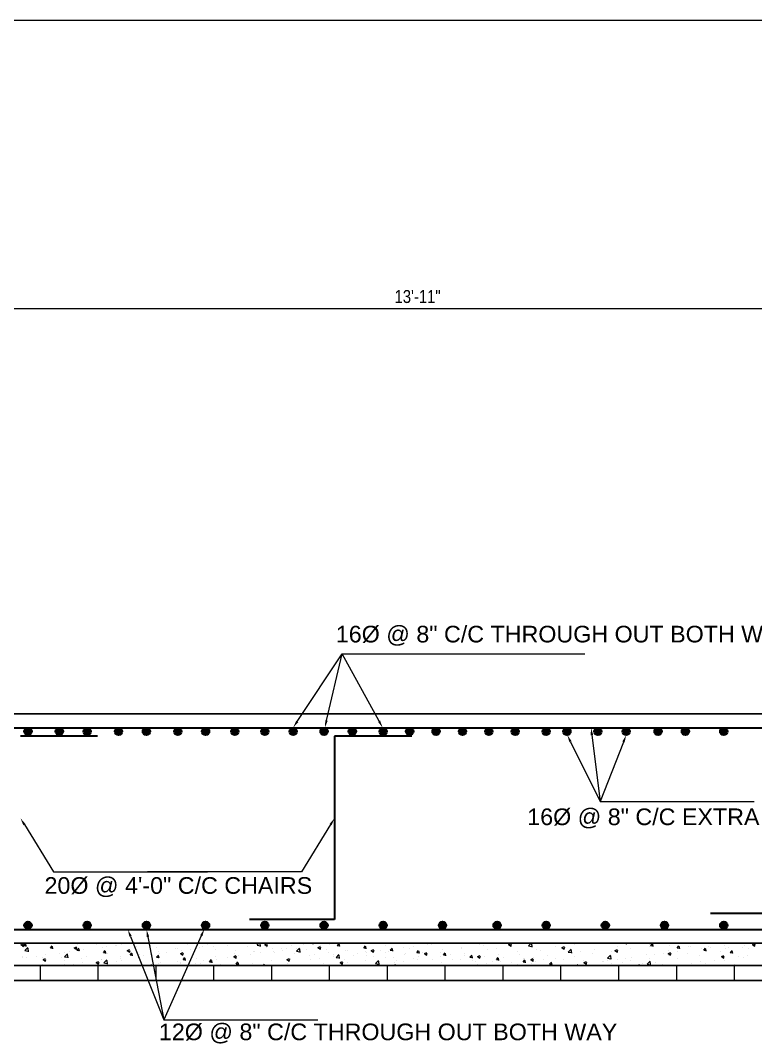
# Model space of a CAD drawing. Header units: inches. Extents: x 57837 to 133168, y 6972 to 27776.
# Drawn here: x 69201 to 69598, y 18330 to 18882 of the extents above; entities that cross this region are included whole.
import ezdxf

# ---------------------------------------------------------------- set-up
doc = ezdxf.new("R2010")
doc.units = ezdxf.units.IN
doc.header["$MEASUREMENT"] = 0
for name, color, linetype, lineweight in [('DIM', 2, 'Continuous', 13), ('HACTH', 153, 'Continuous', 5), ('ROD', 1, 'Continuous', 40), ('rod position', 1, 'Continuous', 30)]:
    doc.layers.add(name, color=color, linetype=linetype, lineweight=lineweight)
doc.layers.add('elevation', color=3, linetype='Continuous')
doc.layers.add('text', color=255, linetype='Continuous')
doc.styles.add('Arial', font='arial.ttf', dxfattribs={"height": 6.5})
doc.styles.get("Standard").update_dxf_attribs({"font": 'ARIALN.TTF', "height": 7})

msp = doc.modelspace()

# ---------------------------------------------------------------- hatches: boundary and pattern name
at = {"layer": 'ROD'}
h = msp.add_hatch(color=5, dxfattribs=at)
h.set_gradient(color1=(0, 0, 255), one_color=1, tint=1, name='SPHERICAL')
h.paths.add_polyline_path([(69206.77, 18498.25, 1), (69202.77, 18498.25, 1)])
h = msp.add_hatch(color=5, dxfattribs=at)
h.set_gradient(color1=(0, 0, 255), one_color=1, tint=1, name='SPHERICAL')
h.paths.add_polyline_path([(69223.73, 18498.25, 1), (69219.73, 18498.25, 1)])
h = msp.add_hatch(color=5, dxfattribs=at)
h.set_gradient(color1=(0, 0, 255), one_color=1, tint=1, name='SPHERICAL')
h.paths.add_polyline_path([(69238.77, 18498.25, 1), (69234.77, 18498.25, 1)])
h = msp.add_hatch(color=5, dxfattribs=at)
h.set_gradient(color1=(0, 0, 255), one_color=1, tint=1, name='SPHERICAL')
h.paths.add_polyline_path([(69255.73, 18498.25, 1), (69251.73, 18498.25, 1)])
h = msp.add_hatch(color=5, dxfattribs=at)
h.set_gradient(color1=(0, 0, 255), one_color=1, tint=1, name='SPHERICAL')
h.paths.add_polyline_path([(69270.77, 18498.25, 1), (69266.77, 18498.25, 1)])
h = msp.add_hatch(color=5, dxfattribs=at)
h.set_gradient(color1=(0, 0, 255), one_color=1, tint=1, name='SPHERICAL')
h.paths.add_polyline_path([(69287.73, 18498.25, 1), (69283.73, 18498.25, 1)])
h = msp.add_hatch(color=5, dxfattribs=at)
h.set_gradient(color1=(0, 0, 255), one_color=1, tint=1, name='SPHERICAL')
h.paths.add_polyline_path([(69302.77, 18498.25, 1), (69298.77, 18498.25, 1)])
h = msp.add_hatch(color=5, dxfattribs=at)
h.set_gradient(color1=(0, 0, 255), one_color=1, tint=1, name='SPHERICAL')
h.paths.add_polyline_path([(69318.59, 18498.25, 1), (69314.59, 18498.25, 1)])
h = msp.add_hatch(color=5, dxfattribs=at)
h.set_gradient(color1=(0, 0, 255), one_color=1, tint=1, name='SPHERICAL')
h.paths.add_polyline_path([(69334.77, 18498.25, 1), (69330.77, 18498.25, 1)])
h = msp.add_hatch(color=5, dxfattribs=at)
h.set_gradient(color1=(0, 0, 255), one_color=1, tint=1, name='SPHERICAL')
h.paths.add_polyline_path([(69350.06, 18498.25, 1), (69346.06, 18498.25, 1)])
h = msp.add_hatch(color=5, dxfattribs=at)
h.set_gradient(color1=(0, 0, 255), one_color=1, tint=1, name='SPHERICAL')
h.paths.add_polyline_path([(69366.77, 18498.25, 1), (69362.77, 18498.25, 1)])
h = msp.add_hatch(color=5, dxfattribs=at)
h.set_gradient(color1=(0, 0, 255), one_color=1, tint=1, name='SPHERICAL')
h.paths.add_polyline_path([(69382.06, 18498.25, 1), (69378.06, 18498.25, 1)])
h = msp.add_hatch(color=5, dxfattribs=at)
h.set_gradient(color1=(0, 0, 255), one_color=1, tint=1, name='SPHERICAL')
h.paths.add_polyline_path([(69398.77, 18498.25, 1), (69394.77, 18498.25, 1)])
h = msp.add_hatch(color=5, dxfattribs=at)
h.set_gradient(color1=(0, 0, 255), one_color=1, tint=1, name='SPHERICAL')
h.paths.add_polyline_path([(69413.04, 18498.25, 1), (69409.04, 18498.25, 1)])
h = msp.add_hatch(color=5, dxfattribs=at)
h.set_gradient(color1=(0, 0, 255), one_color=1, tint=1, name='SPHERICAL')
h.paths.add_polyline_path([(69427.3, 18498.25, 1), (69423.3, 18498.25, 1)])
h = msp.add_hatch(color=5, dxfattribs=at)
h.set_gradient(color1=(0, 0, 255), one_color=1, tint=1, name='SPHERICAL')
h.paths.add_polyline_path([(69441.57, 18498.25, 1), (69437.57, 18498.25, 1)])
h = msp.add_hatch(color=5, dxfattribs=at)
h.set_gradient(color1=(0, 0, 255), one_color=1, tint=1, name='SPHERICAL')
h.paths.add_polyline_path([(69455.83, 18498.25, 1), (69451.83, 18498.25, 1)])
h = msp.add_hatch(color=5, dxfattribs=at)
h.set_gradient(color1=(0, 0, 255), one_color=1, tint=1, name='SPHERICAL')
h.paths.add_polyline_path([(69470.1, 18498.25, 1), (69466.1, 18498.25, 1)])
h = msp.add_hatch(color=5, dxfattribs=at)
h.set_gradient(color1=(0, 0, 255), one_color=1, tint=1, name='SPHERICAL')
h.paths.add_polyline_path([(69486.77, 18498.25, 1), (69482.77, 18498.25, 1)])
h = msp.add_hatch(color=5, dxfattribs=at)
h.set_gradient(color1=(0, 0, 255), one_color=1, tint=1, name='SPHERICAL')
h.paths.add_polyline_path([(69498.04, 18498.25, 1), (69494.04, 18498.25, 1)])
h = msp.add_hatch(color=5, dxfattribs=at)
h.set_gradient(color1=(0, 0, 255), one_color=1, tint=1, name='SPHERICAL')
h.paths.add_polyline_path([(69514.77, 18498.25, 1), (69510.77, 18498.25, 1)])
h = msp.add_hatch(color=5, dxfattribs=at)
h.set_gradient(color1=(0, 0, 255), one_color=1, tint=1, name='SPHERICAL')
h.paths.add_polyline_path([(69530.04, 18498.25, 1), (69526.04, 18498.25, 1)])
h = msp.add_hatch(color=5, dxfattribs=at)
h.set_gradient(color1=(0, 0, 255), one_color=1, tint=1, name='SPHERICAL')
h.paths.add_polyline_path([(69547.27, 18498.25, 1), (69543.27, 18498.25, 1)])
h = msp.add_hatch(color=5, dxfattribs=at)
h.set_gradient(color1=(0, 0, 255), one_color=1, tint=1, name='SPHERICAL')
h.paths.add_polyline_path([(69562.04, 18498.25, 1), (69558.04, 18498.25, 1)])
h = msp.add_hatch(color=5, dxfattribs=at)
h.set_gradient(color1=(0, 0, 255), one_color=1, tint=1, name='SPHERICAL')
h.paths.add_polyline_path([(69582.77, 18498.25, 1), (69578.77, 18498.25, 1)])
h = msp.add_hatch(color=5, dxfattribs=at)
h.set_gradient(color1=(0, 0, 255), one_color=1, tint=1, name='SPHERICAL')
h.paths.add_polyline_path([(69206.77, 18393.48, 1), (69202.77, 18393.48, 1)])
h = msp.add_hatch(color=5, dxfattribs=at)
h.set_gradient(color1=(0, 0, 255), one_color=1, tint=1, name='SPHERICAL')
h.paths.add_polyline_path([(69238.77, 18393.48, 1), (69234.77, 18393.48, 1)])
h = msp.add_hatch(color=5, dxfattribs=at)
h.set_gradient(color1=(0, 0, 255), one_color=1, tint=1, name='SPHERICAL')
h.paths.add_polyline_path([(69270.77, 18393.48, 1), (69266.77, 18393.48, 1)])
h = msp.add_hatch(color=5, dxfattribs=at)
h.set_gradient(color1=(0, 0, 255), one_color=1, tint=1, name='SPHERICAL')
h.paths.add_polyline_path([(69302.77, 18393.48, 1), (69298.77, 18393.48, 1)])
h = msp.add_hatch(color=5, dxfattribs=at)
h.set_gradient(color1=(0, 0, 255), one_color=1, tint=1, name='SPHERICAL')
h.paths.add_polyline_path([(69334.77, 18393.48, 1), (69330.77, 18393.48, 1)])
h = msp.add_hatch(color=5, dxfattribs=at)
h.set_gradient(color1=(0, 0, 255), one_color=1, tint=1, name='SPHERICAL')
h.paths.add_polyline_path([(69366.77, 18393.48, 1), (69362.77, 18393.48, 1)])
h = msp.add_hatch(color=5, dxfattribs=at)
h.set_gradient(color1=(0, 0, 255), one_color=1, tint=1, name='SPHERICAL')
h.paths.add_polyline_path([(69398.77, 18393.48, 1), (69394.77, 18393.48, 1)])
h = msp.add_hatch(color=5, dxfattribs=at)
h.set_gradient(color1=(0, 0, 255), one_color=1, tint=1, name='SPHERICAL')
h.paths.add_polyline_path([(69430.77, 18393.48, 1), (69426.77, 18393.48, 1)])
h = msp.add_hatch(color=5, dxfattribs=at)
h.set_gradient(color1=(0, 0, 255), one_color=1, tint=1, name='SPHERICAL')
h.paths.add_polyline_path([(69460.27, 18393.48, 1), (69456.27, 18393.48, 1)])
h = msp.add_hatch(color=5, dxfattribs=at)
h.set_gradient(color1=(0, 0, 255), one_color=1, tint=1, name='SPHERICAL')
h.paths.add_polyline_path([(69486.77, 18393.48, 1), (69482.77, 18393.48, 1)])
h = msp.add_hatch(color=5, dxfattribs=at)
h.set_gradient(color1=(0, 0, 255), one_color=1, tint=1, name='SPHERICAL')
h.paths.add_polyline_path([(69518.77, 18393.48, 1), (69514.77, 18393.48, 1)])
h = msp.add_hatch(color=5, dxfattribs=at)
h.set_gradient(color1=(0, 0, 255), one_color=1, tint=1, name='SPHERICAL')
h.paths.add_polyline_path([(69550.77, 18393.48, 1), (69546.77, 18393.48, 1)])
h = msp.add_hatch(color=5, dxfattribs=at)
h.set_gradient(color1=(0, 0, 255), one_color=1, tint=1, name='SPHERICAL')
h.paths.add_polyline_path([(69582.77, 18393.48, 1), (69578.77, 18393.48, 1)])

# ---------------------------------------------------------------- linework, layer by layer
at = {"layer": 'DIM'}
for p, q in [((70374.39, 18882.41), (67752.73, 18882.41)), ((69746.32, 18726.61), (69084.78, 18726.61))]:
    msp.add_line(p, q, dxfattribs=at)
at = {"layer": 'DIM', "lineweight": 13}
for p, q in [((69350.27, 18503.59), (69374.51, 18540.22)), ((69366.11, 18504.15), (69374.51, 18540.22)), ((69394.51, 18503.76), (69374.51, 18540.22)), ((69374.51, 18540.22), (69505.75, 18540.22)), ((69374.51, 18540.22), (69505.75, 18540.22)), ((69374.51, 18540.22), (69505.75, 18540.22)), ((69497.98, 18492.68), (69514.05, 18460.33)), ((69509.54, 18496.28), (69514.05, 18460.33)), ((69526.59, 18492.52), (69514.05, 18460.33)), ((69514.05, 18460.33), (69597.29, 18460.33)), ((69514.05, 18460.33), (69597.29, 18460.33)), ((69514.05, 18460.33), (69597.29, 18460.33)), ((69202.84, 18447.88), (69218.53, 18422.41)), ((69368.29, 18447.88), (69352.6, 18422.41)), ((69218.53, 18422.41), (69301.77, 18422.41)), ((69352.6, 18422.41), (69269.37, 18422.41)), ((69260.2, 18387.5), (69278.16, 18342.44)), ((69269.6, 18387.29), (69278.16, 18342.44)), ((69298.45, 18387.83), (69278.16, 18342.44)), ((69278.16, 18342.44), (69361.39, 18342.44)), ((69278.16, 18342.44), (69361.39, 18342.44)), ((69278.16, 18342.44), (69361.39, 18342.44))]:
    msp.add_line(p, q, dxfattribs=at)
for points in [[(69350.82, 18503.22), (69348.06, 18500.25), (69349.71, 18503.96)], [(69366.76, 18504), (69365.2, 18500.25), (69365.46, 18504.3)], [(69395.09, 18504.08), (69396.43, 18500.25), (69393.93, 18503.44)], [(69508.88, 18496.2), (69509.04, 18500.25), (69510.2, 18496.37)], [(69497.38, 18492.38), (69496.2, 18496.26), (69498.58, 18492.97)], [(69525.96, 18492.77), (69528.04, 18496.25), (69527.21, 18492.28)], [(69202.27, 18447.53), (69200.74, 18451.29), (69203.41, 18448.23)], [(69367.73, 18448.23), (69370.39, 18451.29), (69368.86, 18447.53)], [(69259.58, 18387.25), (69258.72, 18391.21), (69260.82, 18387.75)], [(69268.94, 18387.16), (69268.85, 18391.21), (69270.25, 18387.41)], [(69297.84, 18388.1), (69300.08, 18391.48), (69299.06, 18387.56)]]:
    msp.add_solid(points, dxfattribs=at)
at = {"layer": 'elevation'}
for p, q in [((69116.78, 18507.73), (69714.32, 18507.73)), ((67907.78, 18383.73), (69886.32, 18383.73)), ((67907.78, 18383.73), (69886.32, 18383.73)), ((69886.31, 18371.73), (67907.78, 18371.73)), ((69886.32, 18371.73), (67907.78, 18371.73)), ((67907.78, 18363.73), (69886.32, 18363.73))]:
    msp.add_line(p, q, dxfattribs=at)
at = {"layer": 'HACTH', "lineweight": 0}
for p, q in [((69200.97, 18382.98), (69202.37, 18383.51)), ((69200.97, 18382.98), (69201.96, 18382.31)), ((69201.99, 18382.32), (69201.99, 18382.32)), ((69202.05, 18383.06), (69202.05, 18383.06)), ((69202.11, 18381.92), (69202.52, 18383.13)), ((69202.53, 18382.54), (69203.49, 18383.69)), ((69202.53, 18382.54), (69203.72, 18382.44)), ((69203.88, 18382.05), (69203.64, 18383.31)), ((69204.09, 18382.7), (69204.09, 18382.7)), ((69207.06, 18383.72), (69207.06, 18383.72)), ((69216.87, 18381.29), (69217.84, 18382.44)), ((69218.22, 18380.8), (69217.99, 18382.05)), ((69229.71, 18381.37), (69231.11, 18381.91)), ((69230.86, 18380.32), (69231.26, 18381.53)), ((69231.35, 18383.33), (69231.35, 18383.33)), ((69242.02, 18382.88), (69242.02, 18382.88)), ((69245, 18381.73), (69245, 18381.73)), ((69247.21, 18381.82), (69247.21, 18381.82)), ((69252.22, 18382.47), (69252.22, 18382.47)), ((69252.7, 18382.43), (69252.7, 18382.43)), ((69255.27, 18383.14), (69255.27, 18383.14)), ((69259.79, 18383.47), (69259.79, 18383.47)), ((69263.38, 18381.98), (69263.38, 18381.98)), ((69271.15, 18382.4), (69271.15, 18382.4)), ((69274.05, 18381.53), (69274.05, 18381.53)), ((69291.19, 18383.31), (69291.19, 18383.31)), ((69295.88, 18381.95), (69295.88, 18381.95)), ((69299.27, 18382.01), (69299.27, 18382.01)), ((69301.86, 18382.86), (69301.86, 18382.86)), ((69304.96, 18382.22), (69304.96, 18382.22)), ((69305.15, 18383.57), (69305.2, 18383.73)), ((69306.27, 18383.45), (69306.27, 18383.45)), ((69312.54, 18382.41), (69312.54, 18382.41)), ((69323.22, 18381.96), (69323.22, 18381.96)), ((69328.58, 18382.72), (69329.55, 18383.73)), ((69328.58, 18382.72), (69330.36, 18382.45)), ((69330.51, 18382.1), (69330.32, 18383.73)), ((69332.74, 18383.02), (69334.14, 18383.56)), ((69332.74, 18383.02), (69333.74, 18382.35)), ((69333.89, 18381.97), (69334.29, 18383.18)), ((69333.89, 18381.51), (69333.89, 18381.51)), ((69347.06, 18382.39), (69347.06, 18382.39)), ((69353.56, 18383.02), (69353.56, 18383.02)), ((69357.16, 18383.67), (69357.16, 18383.67)), ((69358.11, 18383.73), (69358.74, 18383.68)), ((69358.9, 18383.29), (69358.82, 18383.73)), ((69361.48, 18381.42), (69362.88, 18381.96)), ((69362.63, 18380.36), (69363.04, 18381.57)), ((69362.75, 18382.64), (69362.75, 18382.64)), ((69367.76, 18383.29), (69367.76, 18383.29)), ((69371.89, 18382.53), (69372.86, 18383.68)), ((69371.89, 18382.53), (69373.09, 18382.42)), ((69373.24, 18382.04), (69373.01, 18383.29)), ((69386.24, 18381.27), (69387.2, 18382.42)), ((69387.59, 18380.78), (69387.36, 18382.04)), ((69398.06, 18382.7), (69398.06, 18382.7)), ((69412.92, 18382.04), (69412.92, 18382.04)), ((69420.5, 18383.04), (69420.5, 18383.04)), ((69422.72, 18383.1), (69422.72, 18383.1)), ((69436.92, 18383.61), (69436.96, 18383.73)), ((69438.85, 18381.64), (69438.85, 18381.64)), ((69448.95, 18382.92), (69448.95, 18382.92)), ((69450.84, 18382.72), (69450.84, 18382.72)), ((69464.52, 18383.06), (69465.92, 18383.6)), ((69464.52, 18383.06), (69465.51, 18382.39)), ((69465.66, 18382.01), (69466.07, 18383.22)), ((69465.66, 18381.79), (69465.66, 18381.79)), ((69475.34, 18382.34), (69476.67, 18383.73)), ((69475.34, 18382.34), (69477.12, 18382.07)), ((69477.27, 18381.72), (69477.05, 18383.62)), ((69478.29, 18383.45), (69478.29, 18383.45)), ((69489.85, 18381.95), (69489.85, 18381.95)), ((69493.26, 18381.46), (69494.66, 18382)), ((69493.47, 18381.72), (69493.47, 18381.72)), ((69494.41, 18380.41), (69494.81, 18381.62)), ((69500.12, 18383.35), (69500.12, 18383.35)), ((69505.13, 18383.73), (69505.13, 18383.73)), ((69523.46, 18382.21), (69523.46, 18382.21)), ((69527.29, 18383.73), (69528.11, 18383.66)), ((69528.27, 18383.28), (69528.18, 18383.73)), ((69528.46, 18382.86), (69528.46, 18382.86)), ((69529.96, 18383.61), (69529.96, 18383.61)), ((69540.64, 18383.16), (69540.64, 18383.16)), ((69540.74, 18382.17), (69540.74, 18382.17)), ((69541.26, 18382.51), (69542.23, 18383.66)), ((69541.26, 18382.51), (69542.46, 18382.41)), ((69542.61, 18382.02), (69542.38, 18383.28)), ((69551.12, 18383.66), (69551.12, 18383.66)), ((69551.32, 18382.71), (69551.32, 18382.71)), ((69555.61, 18381.26), (69556.57, 18382.4)), ((69556.96, 18380.77), (69556.72, 18382.02)), ((69561.99, 18382.26), (69561.99, 18382.26)), ((69562.62, 18381.8), (69562.62, 18381.8)), ((69568.7, 18383.66), (69568.72, 18383.73)), ((69572.67, 18381.81), (69572.67, 18381.81)), ((69573.63, 18381.61), (69573.63, 18381.61)), ((69581.2, 18382.61), (69581.2, 18382.61)), ((69591.91, 18382.6), (69591.91, 18382.6)), ((69596.29, 18383.11), (69597.69, 18383.64)), ((69596.29, 18383.11), (69597.29, 18382.44)), ((69597.44, 18382.05), (69597.84, 18383.26)), ((69201.8, 18376.76), (69201.8, 18376.76)), ((69203.16, 18379.79), (69204.72, 18381.41)), ((69203.16, 18379.79), (69204.94, 18379.51)), ((69203.85, 18376.04), (69203.85, 18376.04)), ((69205.09, 18379.17), (69204.87, 18381.07)), ((69209.37, 18376.83), (69209.37, 18376.83)), ((69212.47, 18376.31), (69212.47, 18376.31)), ((69214.24, 18377.54), (69214.24, 18377.54)), ((69216.87, 18381.29), (69218.07, 18381.18)), ((69222, 18378.5), (69222, 18378.5)), ((69224.5, 18376.48), (69226.06, 18378.1)), ((69224.5, 18376.48), (69226.28, 18376.2)), ((69224.51, 18378.95), (69224.51, 18378.95)), ((69226.44, 18375.86), (69226.21, 18377.76)), ((69227.01, 18379.15), (69227.01, 18379.15)), ((69229.71, 18381.37), (69230.7, 18380.7)), ((69231.22, 18380.03), (69232.18, 18381.18)), ((69231.22, 18380.03), (69232.41, 18379.93)), ((69232.57, 18379.54), (69232.33, 18380.8)), ((69234.58, 18380.15), (69234.58, 18380.15)), ((69234.61, 18380.23), (69234.61, 18380.23)), ((69236.16, 18376.4), (69236.16, 18376.4)), ((69245.56, 18378.78), (69246.53, 18379.93)), ((69245.56, 18378.78), (69246.76, 18378.67)), ((69246.91, 18378.29), (69246.68, 18379.54)), ((69247.82, 18378.4), (69247.82, 18378.4)), ((69255.02, 18376.48), (69255.02, 18376.48)), ((69258.45, 18379.77), (69259.85, 18380.31)), ((69258.45, 18379.77), (69259.45, 18379.1)), ((69259.48, 18380.4), (69259.48, 18380.4)), ((69259.6, 18378.72), (69260, 18379.93)), ((69259.91, 18377.52), (69260.87, 18378.67)), ((69259.91, 18377.52), (69261.1, 18377.42)), ((69261.26, 18377.03), (69261.03, 18378.29)), ((69264.28, 18376.01), (69264.28, 18376.01)), ((69265.13, 18377.76), (69265.13, 18377.76)), ((69267.16, 18377.25), (69267.16, 18377.25)), ((69272.17, 18377.91), (69272.17, 18377.91)), ((69274.25, 18376.27), (69275.22, 18377.42)), ((69274.25, 18376.27), (69275.45, 18376.16)), ((69275.6, 18375.78), (69275.37, 18377.03)), ((69275.51, 18379.26), (69275.51, 18379.26)), ((69275.94, 18378.01), (69275.94, 18378.01)), ((69279.75, 18378.9), (69279.75, 18378.9)), ((69284.73, 18381.08), (69284.73, 18381.08)), ((69285.78, 18380.67), (69285.78, 18380.67)), ((69287.19, 18378.17), (69288.59, 18378.71)), ((69287.19, 18378.17), (69288.19, 18377.5)), ((69287.6, 18380.01), (69287.6, 18380.01)), ((69288.34, 18377.12), (69288.75, 18378.33)), ((69288.6, 18375.01), (69289.56, 18376.16)), ((69292.38, 18380.57), (69292.38, 18380.57)), ((69295.41, 18380.63), (69295.41, 18380.63)), ((69297.38, 18381.22), (69297.38, 18381.22)), ((69306.03, 18376.79), (69306.03, 18376.79)), ((69306.08, 18380.18), (69306.08, 18380.18)), ((69312.33, 18376), (69312.33, 18376)), ((69315.94, 18376.57), (69317.34, 18377.11)), ((69315.94, 18376.57), (69316.93, 18375.9)), ((69316.3, 18378.2), (69316.3, 18378.2)), ((69316.76, 18379.73), (69316.76, 18379.73)), ((69317.08, 18375.52), (69317.49, 18376.72)), ((69317.33, 18376.66), (69317.33, 18376.66)), ((69318.57, 18377.02), (69318.57, 18377.02)), ((69324.91, 18377.65), (69324.91, 18377.65)), ((69326.4, 18379.48), (69326.4, 18379.48)), ((69327.43, 18379.27), (69327.43, 18379.27)), ((69330.23, 18379.02), (69330.23, 18379.02)), ((69336.79, 18380.98), (69336.79, 18380.98)), ((69337.54, 18379.32), (69337.54, 18379.32)), ((69338.11, 18378.82), (69338.11, 18378.82)), ((69341.9, 18381.02), (69341.9, 18381.02)), ((69342.55, 18379.97), (69342.55, 18379.97)), ((69344.57, 18381.06), (69344.57, 18381.06)), ((69348.79, 18378.37), (69348.79, 18378.37)), ((69349.92, 18379.41), (69351.48, 18381.03)), ((69349.92, 18379.41), (69351.7, 18379.14)), ((69350.12, 18380.97), (69350.12, 18380.97)), ((69351.85, 18378.79), (69351.63, 18380.69)), ((69355.25, 18380.61), (69355.25, 18380.61)), ((69356.91, 18377.01), (69356.91, 18377.01)), ((69359.46, 18377.92), (69359.46, 18377.92)), ((69361.48, 18381.42), (69362.48, 18380.75)), ((69365.92, 18380.16), (69365.92, 18380.16)), ((69367.3, 18378.51), (69367.3, 18378.51)), ((69370.07, 18376.4), (69370.07, 18376.4)), ((69370.14, 18377.47), (69370.14, 18377.47)), ((69371.27, 18376.1), (69372.82, 18377.72)), ((69371.27, 18376.1), (69373.04, 18375.82)), ((69373.2, 18375.48), (69372.98, 18377.38)), ((69376.6, 18379.71), (69376.6, 18379.71)), ((69377.57, 18379.92), (69377.57, 18379.92)), ((69380.82, 18377.02), (69380.82, 18377.02)), ((69382.7, 18378.07), (69382.7, 18378.07)), ((69386.24, 18381.27), (69387.44, 18381.17)), ((69387.28, 18379.25), (69387.28, 18379.25)), ((69387.67, 18381.2), (69387.67, 18381.2)), ((69387.71, 18378.73), (69387.71, 18378.73)), ((69387.73, 18377.1), (69387.73, 18377.1)), ((69390.23, 18379.82), (69391.63, 18380.35)), ((69390.23, 18379.82), (69391.22, 18379.15)), ((69391.37, 18378.76), (69391.78, 18379.97)), ((69391.49, 18376.57), (69391.49, 18376.57)), ((69395.29, 18379.72), (69395.29, 18379.72)), ((69397.82, 18376.04), (69397.82, 18376.04)), ((69397.95, 18378.8), (69397.95, 18378.8)), ((69399.39, 18379.1), (69399.39, 18379.1)), ((69400.59, 18380.02), (69401.55, 18381.17)), ((69400.59, 18380.02), (69401.78, 18379.91)), ((69401.93, 18379.53), (69401.7, 18380.78)), ((69402.17, 18376.12), (69402.17, 18376.12)), ((69407.92, 18381.39), (69407.92, 18381.39)), ((69408.09, 18377.45), (69408.09, 18377.45)), ((69408.63, 18378.35), (69408.63, 18378.35)), ((69411.05, 18381.1), (69411.05, 18381.1)), ((69414.93, 18378.76), (69415.89, 18379.91)), ((69414.93, 18378.76), (69416.13, 18378.66)), ((69415.85, 18376.71), (69415.85, 18376.71)), ((69416.28, 18378.27), (69416.05, 18379.53)), ((69418.19, 18378.73), (69418.19, 18378.73)), ((69418.97, 18378.21), (69420.37, 18378.75)), ((69418.97, 18378.21), (69419.96, 18377.54)), ((69419.31, 18377.9), (69419.31, 18377.9)), ((69420.12, 18377.16), (69420.52, 18378.37)), ((69427.51, 18378.71), (69427.51, 18378.71)), ((69427.87, 18376.82), (69427.87, 18376.82)), ((69428.58, 18380.23), (69428.58, 18380.23)), ((69429.28, 18377.51), (69430.24, 18378.66)), ((69429.28, 18377.51), (69430.47, 18377.4)), ((69429.98, 18377.45), (69429.98, 18377.45)), ((69430.62, 18377.02), (69430.39, 18378.27)), ((69432.87, 18377.48), (69432.87, 18377.48)), ((69439.17, 18380.71), (69439.17, 18380.71)), ((69440.45, 18378.47), (69440.45, 18378.47)), ((69440.66, 18377), (69440.66, 18377)), ((69443.62, 18376.25), (69444.58, 18377.4)), ((69443.62, 18376.25), (69444.82, 18376.15)), ((69444.97, 18375.76), (69444.74, 18377.02)), ((69447.71, 18376.61), (69449.11, 18377.15)), ((69447.71, 18376.61), (69448.71, 18375.94)), ((69448.7, 18376.26), (69448.7, 18376.26)), ((69448.86, 18375.56), (69449.26, 18376.77)), ((69451.34, 18376.55), (69451.34, 18376.55)), ((69453.08, 18380.14), (69453.08, 18380.14)), ((69457.97, 18375), (69458.93, 18376.15)), ((69458.09, 18380.79), (69458.09, 18380.79)), ((69459.09, 18377.76), (69459.09, 18377.76)), ((69462.01, 18376.1), (69462.01, 18376.1)), ((69469.36, 18379.17), (69469.36, 18379.17)), ((69470.14, 18377.72), (69470.14, 18377.72)), ((69478.04, 18376.23), (69478.04, 18376.23)), ((69479.46, 18380.45), (69479.46, 18380.45)), ((69481.8, 18379.72), (69481.8, 18379.72)), ((69485.61, 18377.22), (69485.61, 18377.22)), ((69493.26, 18381.46), (69494.25, 18380.79)), ((69496.68, 18379.03), (69498.24, 18380.65)), ((69496.68, 18379.03), (69498.46, 18378.76)), ((69498.24, 18378.89), (69498.24, 18378.89)), ((69498.61, 18378.41), (69498.39, 18380.31)), ((69499.88, 18376.7), (69499.88, 18376.7)), ((69503.25, 18379.55), (69503.25, 18379.55)), ((69509.98, 18377.98), (69509.98, 18377.98)), ((69510.82, 18380.54), (69510.82, 18380.54)), ((69518.03, 18375.72), (69519.59, 18377.34)), ((69519.96, 18375.1), (69519.74, 18377)), ((69520.37, 18379.48), (69520.37, 18379.48)), ((69522, 18379.86), (69523.4, 18380.4)), ((69522, 18379.86), (69523, 18379.19)), ((69523.15, 18378.81), (69523.55, 18380.01)), ((69530.63, 18380.88), (69530.63, 18380.88)), ((69530.78, 18375.97), (69530.78, 18375.97)), ((69539.3, 18377.8), (69539.3, 18377.8)), ((69543.41, 18377.64), (69543.41, 18377.64)), ((69548.41, 18378.3), (69548.41, 18378.3)), ((69550.74, 18378.26), (69552.14, 18378.8)), ((69550.74, 18378.26), (69551.74, 18377.59)), ((69550.88, 18377.01), (69550.88, 18377.01)), ((69550.96, 18379.8), (69550.96, 18379.8)), ((69551.89, 18377.2), (69552.3, 18378.41)), ((69555.61, 18381.26), (69556.8, 18381.15)), ((69555.99, 18379.29), (69555.99, 18379.29)), ((69561.15, 18378.41), (69561.15, 18378.41)), ((69567.41, 18377.41), (69567.41, 18377.41)), ((69568.62, 18380.96), (69568.62, 18380.96)), ((69569.95, 18380), (69570.92, 18381.15)), ((69569.95, 18380), (69571.15, 18379.9)), ((69571.3, 18379.51), (69571.07, 18380.76)), ((69571.25, 18379.7), (69571.25, 18379.7)), ((69579.08, 18379.41), (69579.08, 18379.41)), ((69579.49, 18376.66), (69580.89, 18377.19)), ((69579.49, 18376.66), (69580.48, 18375.99)), ((69580.63, 18375.6), (69581.04, 18376.81)), ((69581.64, 18381.19), (69581.64, 18381.19)), ((69583.35, 18381.35), (69583.35, 18381.35)), ((69584.3, 18378.75), (69585.26, 18379.89)), ((69584.3, 18378.75), (69585.49, 18378.64)), ((69585.65, 18378.26), (69585.41, 18379.51)), ((69588.57, 18376.39), (69588.57, 18376.39)), ((69590.74, 18381.42), (69590.74, 18381.42)), ((69591.67, 18375.95), (69591.67, 18375.95)), ((69593.58, 18377.05), (69593.58, 18377.05)), ((69594.02, 18380.9), (69594.02, 18380.9)), ((69201.8, 18375.84), (69201.8, 18375.84)), ((69212.83, 18372.39), (69212.83, 18372.39)), ((69212.9, 18374.92), (69214.3, 18375.46)), ((69212.9, 18374.92), (69213.9, 18374.25)), ((69214.05, 18373.87), (69214.46, 18375.08)), ((69223.15, 18375.85), (69223.15, 18375.85)), ((69224.26, 18372.29), (69224.26, 18372.29)), ((69224.49, 18374.39), (69224.49, 18374.39)), ((69229.32, 18372.26), (69229.32, 18372.26)), ((69233.83, 18375.4), (69233.83, 18375.4)), ((69234.37, 18373.57), (69234.37, 18373.57)), ((69240.95, 18372), (69240.95, 18372)), ((69241.65, 18373.32), (69243.05, 18373.86)), ((69241.65, 18373.32), (69242.64, 18372.65)), ((69241.95, 18373.93), (69241.95, 18373.93)), ((69242.79, 18372.27), (69243.2, 18373.48)), ((69244.5, 18374.95), (69244.5, 18374.95)), ((69244.75, 18375.07), (69244.75, 18375.07)), ((69245.85, 18373.17), (69247.41, 18374.79)), ((69245.85, 18373.17), (69247.63, 18372.89)), ((69246.96, 18374.59), (69246.96, 18374.59)), ((69247.78, 18372.55), (69247.56, 18374.45)), ((69252.61, 18374.01), (69252.61, 18374.01)), ((69254.53, 18375.58), (69254.53, 18375.58)), ((69255.18, 18374.5), (69255.18, 18374.5)), ((69265.86, 18374.05), (69265.86, 18374.05)), ((69270.42, 18371.73), (69271.79, 18372.26)), ((69271.89, 18371.73), (69271.94, 18371.88)), ((69275.27, 18372.6), (69275.27, 18372.6)), ((69276.53, 18373.6), (69276.53, 18373.6)), ((69285.54, 18374.01), (69285.54, 18374.01)), ((69287.12, 18372.68), (69287.12, 18372.68)), ((69287.21, 18373.15), (69287.21, 18373.15)), ((69288.6, 18375.01), (69289.79, 18374.91)), ((69289.95, 18374.52), (69289.72, 18375.78)), ((69292.12, 18373.34), (69292.12, 18373.34)), ((69295.24, 18373.01), (69295.24, 18373.01)), ((69295.64, 18375.29), (69295.64, 18375.29)), ((69297.89, 18372.7), (69297.89, 18372.7)), ((69299.7, 18374.33), (69299.7, 18374.33)), ((69302.94, 18373.76), (69303.91, 18374.91)), ((69302.94, 18373.76), (69304.14, 18373.65)), ((69304.29, 18373.27), (69304.06, 18374.52)), ((69306.91, 18375.02), (69306.91, 18375.02)), ((69308.56, 18372.25), (69308.56, 18372.25)), ((69317.29, 18372.5), (69318.25, 18373.65)), ((69317.29, 18372.5), (69318.48, 18372.4)), ((69318.64, 18372.01), (69318.41, 18373.27)), ((69319.24, 18371.8), (69319.24, 18371.8)), ((69326.16, 18372.82), (69326.16, 18372.82)), ((69332.04, 18371.73), (69332.6, 18372.4)), ((69332.8, 18371.73), (69332.75, 18372.01)), ((69336.54, 18374.32), (69336.54, 18374.32)), ((69337.29, 18372.09), (69337.29, 18372.09)), ((69344.68, 18374.97), (69346.08, 18375.51)), ((69344.68, 18374.97), (69345.67, 18374.3)), ((69344.86, 18373.08), (69344.86, 18373.08)), ((69345.83, 18373.91), (69346.23, 18375.12)), ((69346.81, 18375.73), (69346.81, 18375.73)), ((69357.49, 18374.75), (69357.49, 18374.75)), ((69362.5, 18375.41), (69362.5, 18375.41)), ((69364.4, 18373.09), (69364.4, 18373.09)), ((69367.06, 18371.85), (69367.06, 18371.85)), ((69373.42, 18373.37), (69374.82, 18373.9)), ((69373.42, 18373.37), (69374.42, 18372.69)), ((69374.57, 18372.31), (69374.97, 18373.52)), ((69376.06, 18375.09), (69376.06, 18375.09)), ((69377.33, 18373.26), (69377.33, 18373.26)), ((69387.43, 18374.54), (69387.43, 18374.54)), ((69390.02, 18371.83), (69390.02, 18371.83)), ((69392.52, 18372.71), (69392.52, 18372.71)), ((69392.61, 18372.79), (69394.17, 18374.41)), ((69392.61, 18372.79), (69394.39, 18372.51)), ((69394.54, 18372.17), (69394.32, 18374.07)), ((69402.16, 18371.76), (69403.56, 18372.3)), ((69402.16, 18371.76), (69402.21, 18371.73)), ((69402.65, 18373.5), (69402.65, 18373.5)), ((69403.65, 18371.73), (69403.72, 18371.92)), ((69404.18, 18374.71), (69404.18, 18374.71)), ((69407.66, 18374.16), (69407.66, 18374.16)), ((69412.85, 18375.67), (69412.85, 18375.67)), ((69415.24, 18375.15), (69415.24, 18375.15)), ((69417.95, 18372.07), (69417.95, 18372.07)), ((69423.52, 18375.21), (69423.52, 18375.21)), ((69428.33, 18373.57), (69428.33, 18373.57)), ((69434.2, 18374.76), (69434.2, 18374.76)), ((69438.6, 18374.98), (69438.6, 18374.98)), ((69444.88, 18374.31), (69444.88, 18374.31)), ((69446.81, 18373.72), (69446.81, 18373.72)), ((69447.82, 18372.25), (69447.82, 18372.25)), ((69452.82, 18372.91), (69452.82, 18372.91)), ((69455.55, 18373.86), (69455.55, 18373.86)), ((69457.97, 18375), (69459.16, 18374.89)), ((69458.47, 18375.72), (69458.47, 18375.72)), ((69459.31, 18374.51), (69459.08, 18375.76)), ((69460.4, 18373.9), (69460.4, 18373.9)), ((69466.23, 18373.41), (69466.23, 18373.41)), ((69469.12, 18372.51), (69469.12, 18372.51)), ((69472.31, 18373.74), (69473.28, 18374.89)), ((69472.31, 18373.74), (69473.51, 18373.64)), ((69472.69, 18375.65), (69472.69, 18375.65)), ((69473.03, 18375.57), (69473.03, 18375.57)), ((69473.66, 18373.25), (69473.43, 18374.51)), ((69476.45, 18375.01), (69477.85, 18375.55)), ((69476.45, 18375.01), (69477.45, 18374.34)), ((69476.9, 18372.96), (69476.9, 18372.96)), ((69477.6, 18373.96), (69478.01, 18375.17)), ((69479.22, 18373.79), (69479.22, 18373.79)), ((69483.36, 18375.19), (69483.36, 18375.19)), ((69486.66, 18372.49), (69487.62, 18373.64)), ((69486.66, 18372.49), (69487.85, 18372.38)), ((69487.58, 18372.51), (69487.58, 18372.51)), ((69488, 18372), (69487.77, 18373.25)), ((69489.61, 18375.29), (69489.61, 18375.29)), ((69494.04, 18374.74), (69494.04, 18374.74)), ((69498.26, 18372.06), (69498.26, 18372.06)), ((69501.42, 18371.73), (69501.97, 18372.38)), ((69502.17, 18371.73), (69502.12, 18372)), ((69504.3, 18371.79), (69504.3, 18371.79)), ((69504.72, 18374.29), (69504.72, 18374.29)), ((69505.2, 18373.41), (69506.6, 18373.95)), ((69505.2, 18373.41), (69506.19, 18372.74)), ((69505.56, 18372.65), (69505.56, 18372.65)), ((69506.34, 18372.36), (69506.75, 18373.56)), ((69515.39, 18373.84), (69515.39, 18373.84)), ((69515.97, 18373.79), (69515.97, 18373.79)), ((69518.03, 18375.72), (69519.81, 18375.44)), ((69518.19, 18374.32), (69518.19, 18374.32)), ((69520.12, 18372.82), (69520.12, 18372.82)), ((69523.2, 18374.98), (69523.2, 18374.98)), ((69526.07, 18373.39), (69526.07, 18373.39)), ((69527.63, 18375.8), (69527.63, 18375.8)), ((69530.39, 18374.23), (69530.39, 18374.23)), ((69533.94, 18371.81), (69535.34, 18372.35)), ((69533.94, 18371.81), (69534.05, 18371.73)), ((69535.41, 18371.73), (69535.49, 18371.96)), ((69536.75, 18372.94), (69536.75, 18372.94)), ((69539.37, 18372.41), (69540.93, 18374.03)), ((69539.37, 18372.41), (69541.15, 18372.13)), ((69540.49, 18375.51), (69540.49, 18375.51)), ((69541.3, 18371.79), (69541.08, 18373.69)), ((69544.09, 18373.41), (69544.09, 18373.41)), ((69547.42, 18372.49), (69547.42, 18372.49)), ((69555.75, 18375.41), (69555.75, 18375.41)), ((69558.1, 18372.04), (69558.1, 18372.04)), ((69560.91, 18371.76), (69560.91, 18371.76)), ((69563.36, 18373.07), (69563.36, 18373.07)), ((69568.36, 18373.73), (69568.36, 18373.73)), ((69571.01, 18373.04), (69571.01, 18373.04)), ((69575.94, 18374.72), (69575.94, 18374.72)), ((69581.4, 18374.54), (69581.4, 18374.54)), ((69586.72, 18372.41), (69586.72, 18372.41))]:
    msp.add_line(p, q, dxfattribs=at)
at = {"layer": 'HACTH', "color": 3}
for p, q in [((69211.49, 18363.73), (69211.49, 18371.73)), ((69242.74, 18363.73), (69242.74, 18371.73)), ((69273.99, 18363.73), (69273.99, 18371.73)), ((69305.24, 18363.73), (69305.24, 18371.73)), ((69336.49, 18363.73), (69336.49, 18371.73)), ((69367.74, 18363.73), (69367.74, 18371.73)), ((69398.99, 18363.73), (69398.99, 18371.73)), ((69430.24, 18363.73), (69430.24, 18371.73)), ((69461.49, 18363.73), (69461.49, 18371.73)), ((69492.74, 18363.73), (69492.74, 18371.73)), ((69523.99, 18363.73), (69523.99, 18371.73)), ((69555.4, 18363.73), (69555.4, 18371.73)), ((69586.65, 18363.73), (69586.65, 18371.73))]:
    msp.add_line(p, q, dxfattribs=at)
at = {"layer": 'rod position'}
for p, q in [((67912.79, 18500.25), (69881.37, 18500.25)), ((67912.79, 18391.21), (69881.37, 18391.21))]:
    msp.add_line(p, q, dxfattribs=at)
at = {"layer": 'rod position', "color": 4}
for p, q in [((69242.38, 18495.75), (69200.68, 18495.75)), ((69370.49, 18495.75), (69370.38, 18396.65)), ((69412.19, 18495.75), (69370.49, 18495.75)), ((69619.35, 18399.93), (69573.53, 18399.93)), ((69370.38, 18396.65), (69324.56, 18396.65))]:
    msp.add_line(p, q, dxfattribs=at)
at = {"layer": 'rod position'}
for centre in [(69204.77, 18498.25), (69221.73, 18498.25), (69236.77, 18498.25), (69253.73, 18498.25), (69268.77, 18498.25), (69285.73, 18498.25), (69300.77, 18498.25), (69316.59, 18498.25), (69332.77, 18498.25), (69348.06, 18498.25), (69364.77, 18498.25), (69380.06, 18498.25), (69396.77, 18498.25), (69411.04, 18498.25), (69425.3, 18498.25), (69439.57, 18498.25), (69453.83, 18498.25), (69468.1, 18498.25), (69484.77, 18498.25), (69496.04, 18498.25), (69512.77, 18498.25), (69528.04, 18498.25), (69545.27, 18498.25), (69560.04, 18498.25), (69580.77, 18498.25), (69204.77, 18393.48), (69236.77, 18393.48), (69268.77, 18393.48), (69300.77, 18393.48), (69332.77, 18393.48), (69364.77, 18393.48), (69396.77, 18393.48), (69428.77, 18393.48), (69458.27, 18393.48), (69484.77, 18393.48), (69516.77, 18393.48), (69548.77, 18393.48), (69580.77, 18393.48)]:
    msp.add_circle(centre, 2, dxfattribs=at)

# ---------------------------------------------------------------- texts
at = {"layer": 'DIM'}
msp.add_text('13\'-11"', height=7, dxfattribs=at).set_placement((69402.87, 18729.74))
at = {"layer": 'text', "color": 3, "style": 'Arial'}
for s, p in [('16Ø @ 8" C/C THROUGH OUT BOTH WAY', (69371.14, 18546.32)), ('16Ø @ 8" C/C EXTRA BAR BOTHWAY', (69474.58, 18447.6)), ('20Ø @ 4\'-0" C/C CHAIRS', (69213.7, 18410.49)), ('12Ø @ 8" C/C THROUGH OUT BOTH WAY', (69275.53, 18331.39))]:
    msp.add_text(s, height=9, rotation=360, dxfattribs=at).set_placement(p)

doc.saveas('drawing.dxf')
